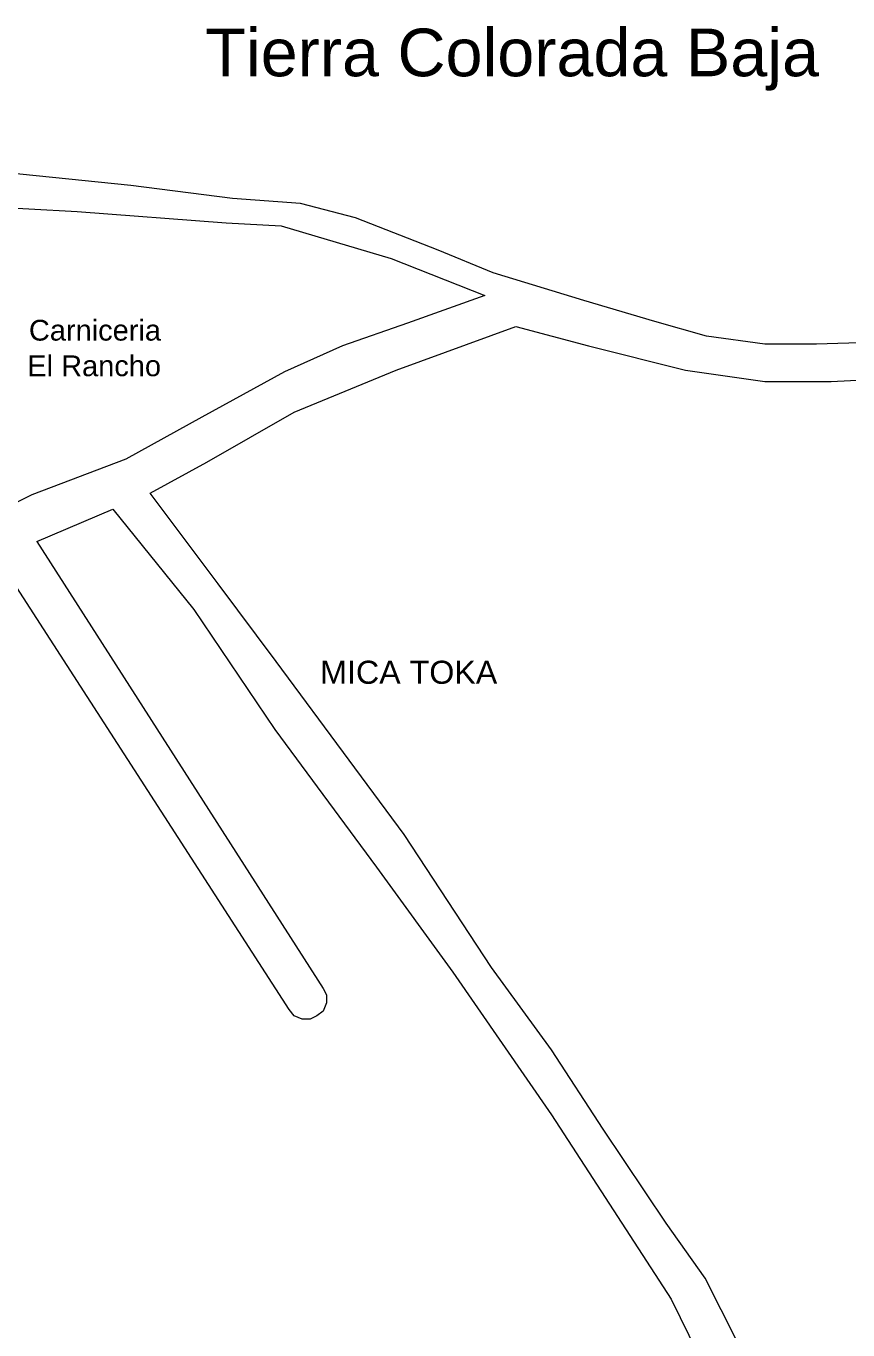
# Model space of a CAD drawing. Header units: millimetres. Extents: x 2424 to 2568, y 1542 to 1762.
# Drawn here: x 2488.17 to 2502.51, y 1630.67 to 1653.42 of the extents above; entities that cross this region are included whole.
import ezdxf

# ---------------------------------------------------------------- set-up
doc = ezdxf.new("R2010")
doc.units = ezdxf.units.MM
for name, color, linetype in [('PDF_0', 7, 'Continuous'), ('PDF_outline', 7, 'Continuous'), ('PDF_Text', 7, 'Continuous')]:
    doc.layers.add(name, color=color, linetype=linetype)
doc.styles.add('PDF ArialMT', font='arial.ttf')

msp = doc.modelspace()

# ---------------------------------------------------------------- linework, layer by layer
at = {"layer": 'PDF_0', "lineweight": 9}
for points in [[(2518.6, 1653.209), (2516.03, 1652.051), (2513.771, 1651.034), (2512.415, 1650.328), (2510.551, 1649.537), (2509.168, 1649.114), (2507.925, 1648.831), (2506.202, 1648.38), (2504, 1647.984), (2502.898, 1647.899), (2501.966, 1647.871), (2501.063, 1647.871), (2500.046, 1648.012), (2499.143, 1648.267), (2497.9, 1648.634), (2496.319, 1649.114), (2495.358, 1649.509), (2493.918, 1650.074), (2492.958, 1650.328), (2491.772, 1650.413), (2489.993, 1650.639), (2486.971, 1650.949)], [(2500.865, 1629.911), (2500.018, 1631.577), (2499.34, 1632.537), (2498.239, 1634.175), (2497.335, 1635.559), (2496.29, 1636.999), (2494.765, 1639.315), (2493.805, 1640.614), (2492.534, 1642.336), (2491.518, 1643.692), (2490.332, 1645.273), (2491.32, 1645.81), (2492.845, 1646.685), (2494.624, 1647.419), (2496.714, 1648.182), (2497.985, 1647.843), (2499.679, 1647.419), (2501.063, 1647.222), (2502.221, 1647.222), (2503.915, 1647.306), (2505.835, 1647.702), (2507.586, 1648.125), (2510.382, 1648.803), (2519.221, 1633.045)], [(2488.355, 1644.426), (2489.682, 1644.991), (2491.094, 1643.24), (2492.506, 1641.15), (2494.285, 1638.75), (2495.613, 1636.914), (2497.335, 1634.429), (2499.425, 1631.21), (2500.357, 1629.318), (2497.42, 1624.941), (2496.177, 1622.766), (2495.274, 1621.298), (2493.184, 1618.163), (2491.038, 1614.972), (2488.807, 1611.301), (2487.141, 1607.686), (2485.729, 1604.608), (2484.063, 1600.287), (2482.735, 1597.322)]]:
    msp.add_lwpolyline(points, dxfattribs=at)
msp.add_lwpolyline([(2479.601, 1641.094), (2479.77, 1641.913), (2479.911, 1642.336), (2480.25, 1643.099), (2480.561, 1643.805), (2481.267, 1645.188), (2482.086, 1646.798), (2482.764, 1648.097), (2483.667, 1650.639), (2486.519, 1650.328), (2489.061, 1650.187), (2491.659, 1649.989), (2492.619, 1649.933), (2494.539, 1649.368), (2496.177, 1648.718), (2494.822, 1648.238), (2493.692, 1647.843), (2492.676, 1647.391), (2491.235, 1646.6), (2489.908, 1645.866), (2488.27, 1645.245), (2485.616, 1643.918), (2481.945, 1642.11)], close=True, dxfattribs=at)
at = {"layer": 'PDF_0', "lineweight": 50}
msp.add_arc((2501.698, 1673.414), 50.62, 235.8655, 321.5039, dxfattribs=at)
at = {"layer": 'PDF_outline', "lineweight": 9}
msp.add_lwpolyline([(2488.355, 1644.426), (2493.353, 1636.632), (2493.41, 1636.519), (2493.41, 1636.378), (2493.353, 1636.237), (2493.24, 1636.152), (2493.127, 1636.095), (2492.986, 1636.095), (2492.845, 1636.152), (2492.76, 1636.265), (2487.705, 1644.087)], dxfattribs=at)

# ---------------------------------------------------------------- texts
at = {"layer": 'PDF_Text', "attachment_point": 4, "style": 'PDF ArialMT'}
for s, insert, char_height in [('Tierra Colorada Baja', (2491.295, 1652.835), 0.83121), ('Carniceria', (2488.216, 1648.112), 0.3622), ('El Rancho', (2488.188, 1647.491), 0.3622), ('MICA TOKA', (2493.3, 1642.145), 0.4024)]:
    msp.add_mtext(s, dxfattribs=dict(at, insert=insert, char_height=char_height))

doc.saveas('drawing.dxf')
